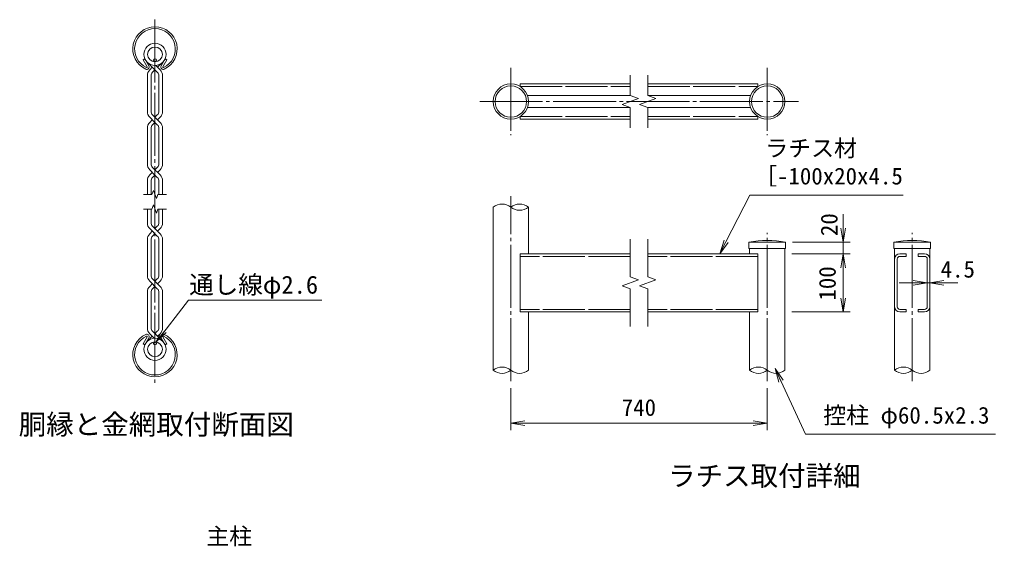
# Model space of a CAD drawing. Units: millimetres, scale not verified. Extents: x -12600 to 12600, y -8910 to 8910.
# Drawn here: x -738 to 7636, y -4028 to 497 of the extents above; entities that cross this region are included whole.
import ezdxf
from ezdxf.enums import TextEntityAlignment as Align

# ---------------------------------------------------------------- set-up
doc = ezdxf.new("R2010")
doc.units = ezdxf.units.MM
doc.header["$LTSCALE"] = 30
doc.linetypes.add('LONG_CHAIN', pattern=[21, 18, -1, 1, -1])
doc.linetypes.add('LONG_DASHED2', pattern=[13, 12, -1])
for name, color, linetype, lineweight in [('0-1_D-TTL-TXT', 7, 'Continuous', 9), ('0-3_D-STR1', 1, 'Continuous', 9), ('0-6_D-BMK', 2, 'LONG_CHAIN', 9), ('0-7_D-STR3', 3, 'Continuous', 9), ('0-8_D-STR2', 7, 'Continuous', 9), ('0-9_D-STR-DIM', 7, 'Continuous', 9), ('0-A_0', 7, 'Continuous', 9), ('0-B_D-STR-TXT', 7, 'Continuous', 9)]:
    doc.layers.add(name, color=color, linetype=linetype, lineweight=lineweight)
doc.styles.add('ＭＳ ゴシック', font='')
doc.styles.get('ＭＳ ゴシック').set_extended_font_data('MS Gothic')

# ---------------------------------------------------------------- blocks, each defined once
blk = doc.blocks.new('_Open')
at = {"layer": '0-A_0'}
blk.add_line((-30, 5), (0, 0), dxfattribs=at)
blk.add_lwpolyline([(-30, -5), (0, 0), (-30, 0)], dxfattribs=at)

msp = doc.modelspace()

# ---------------------------------------------------------------- linework, layer by layer
at = {"layer": '0-3_D-STR1'}
for p, q in [((322.23, 151.66), (336.12, 159.68)), ((357.32, 90.88), (322.23, 151.66)), ((371.21, 98.9), (336.12, 159.68)), ((476.9, 98.9), (511.99, 159.68)), ((490.79, 90.88), (525.88, 151.66)), ((525.88, 151.66), (511.99, 159.68)), ((3557.46, -55.9), (4502.46, -55.9)), ((3557.46, -55.9), (3557.46, -78.79)), ((4652.46, -55.9), (5597.46, -55.9)), ((5597.46, -55.9), (5597.46, -78.79)), ((3619.77, -155.9), (4502.46, -155.9)), ((4652.46, -155.9), (5535.16, -155.9)), ((3619.77, -258.4), (4502.46, -258.4)), ((4652.46, -258.4), (5535.16, -258.4)), ((3557.46, -335.51), (3557.46, -358.4)), ((3557.46, -358.4), (4502.46, -358.4)), ((4652.46, -358.4), (5597.46, -358.4)), ((5597.46, -335.51), (5597.46, -358.4)), ((3326.21, -1114.31), (3326.21, -2514.31)), ((3628.71, -1514.31), (3628.71, -1114.31)), ((5834.71, -1414.31), (5520.21, -1414.31)), ((5520.21, -1414.31), (5520.21, -1469.31)), ((5834.71, -1469.31), (5834.71, -1414.31)), ((6764.4, -1414.31), (6764.4, -1469.31)), ((7078.9, -1414.31), (6764.4, -1414.31)), ((7078.9, -1469.31), (7078.9, -1414.31)), ((5834.71, -1469.31), (5520.21, -1469.31)), ((5526.21, -1469.31), (5526.21, -1514.31)), ((5828.71, -2514.38), (5828.71, -1469.31)), ((7078.9, -1469.31), (6764.4, -1469.31)), ((6770.4, -2514.38), (6770.4, -1469.31)), ((7072.9, -2514.38), (7072.9, -1469.31)), ((4502.46, -1514.31), (3557.46, -1514.31)), ((3557.46, -1514.31), (3557.46, -2014.31)), ((5597.46, -1514.31), (4652.46, -1514.31)), ((5597.46, -1514.31), (5597.46, -2014.31)), ((6792.9, -1969.31), (6792.9, -1559.31)), ((6870.23, -1514.31), (6815.23, -1514.31)), ((6870.4, -1536.81), (6815.4, -1536.81)), ((6870.4, -1536.81), (6870.4, -1514.31)), ((6972.9, -1536.81), (6972.9, -1514.31)), ((6972.9, -1536.81), (7027.9, -1536.81)), ((6973.06, -1514.31), (7028.06, -1514.31)), ((7050.4, -1969.31), (7050.4, -1559.31)), ((4502.46, -2014.31), (3557.46, -2014.31)), ((3628.71, -2514.31), (3628.71, -2014.31)), ((5597.46, -2014.31), (4652.46, -2014.31)), ((5526.21, -2014.31), (5526.21, -2514.31)), ((6870.4, -2014.31), (6815.4, -2014.31)), ((6972.9, -2014.31), (7027.9, -2014.31)), ((357.32, -2227.31), (322.23, -2288.09)), ((371.21, -2235.33), (336.12, -2296.11)), ((476.9, -2235.33), (511.99, -2296.11)), ((490.79, -2227.31), (525.88, -2288.09)), ((322.23, -2288.09), (336.12, -2296.11)), ((525.88, -2288.09), (511.99, -2296.11))]:
    msp.add_line(p, q, dxfattribs=at)
at = {"layer": '0-3_D-STR1', "linetype": 'LONG_DASHED2'}
for p, q in [((3556.84, -78.4), (4502.46, -78.4)), ((4652.46, -78.4), (5598.09, -78.4)), ((3556.84, -335.9), (4502.46, -335.9)), ((4652.46, -335.9), (5598.09, -335.9)), ((4502.46, -1536.81), (3557.46, -1536.81)), ((5597.46, -1536.81), (4652.46, -1536.81)), ((4502.46, -1991.81), (3557.46, -1991.81)), ((5597.46, -1991.81), (4652.46, -1991.81))]:
    msp.add_line(p, q, dxfattribs=at)
at = {"layer": '0-3_D-STR1'}
for points in [[(6870.4, -2014.31), (6870.4, -1991.81), (6815.4, -1991.81)], [(6972.9, -2014.31), (6972.9, -1991.81), (7027.9, -1991.81)]]:
    msp.add_lwpolyline(points, dxfattribs=at)
for centre, radius in [((3477.46, -207.15), 151.25), ((3477.46, -207.15), 135.25), ((5677.46, -207.15), 151.25), ((5677.46, -207.15), 135.25)]:
    msp.add_circle(centre, radius, dxfattribs=at)
for centre, radius, start, end in [((424.06, 244.19), 190.5, 294.32478, 245.67522), ((424.06, 244.19), 174.46, 294.32478, 245.67522), ((353.85, 88.88), 20.05, 245.67522, 30), ((353.85, 88.88), 4.01, 245.67522, 30), ((494.27, 88.88), 20.05, 150, 294.32478), ((494.27, 88.88), 4.01, 150, 294.32478), ((5677.46, -2220.45), 821.34, 78.96219, 101.03781), ((6921.65, -2220.45), 821.34, 78.96219, 101.03781), ((6815.4, -1559.31), 45, 90, 180), ((6815.4, -1559.31), 22.5, 90, 180), ((7027.9, -1559.31), 45, 0, 90), ((7027.9, -1559.31), 22.5, 0, 90), ((6815.4, -1969.31), 45, 180, 270), ((6815.4, -1969.31), 22.5, 180, 270), ((7027.9, -1969.31), 45, 270, 0), ((7027.9, -1969.31), 22.5, 270, 0), ((424.06, -2380.62), 190.5, 114.32478, 65.67522), ((424.06, -2380.62), 174.46, 114.32478, 65.67522), ((353.85, -2225.3), 20.05, 330, 114.32478), ((353.85, -2225.3), 4.01, 330, 114.32478), ((494.27, -2225.3), 20.05, 65.67522, 210), ((494.27, -2225.3), 4.01, 65.67522, 210)]:
    msp.add_arc(centre, radius, start, end, dxfattribs=at)
at = {"layer": '0-6_D-BMK'}
for p, q in [((424.05, 497.19), (424.05, -2633.62)), ((3477.46, 81.53), (3477.46, -495.82)), ((5677.46, 81.53), (5677.46, -495.82)), ((3210.08, -207.15), (5944.85, -207.15)), ((3477.46, -2607.28), (3477.46, -1021)), ((5677.46, -2607.28), (5677.46, -1334.31)), ((6921.65, -2607.28), (6921.65, -1334.31))]:
    msp.add_line(p, q, dxfattribs=at)
at = {"layer": '0-7_D-STR3'}
for centre in [(424.05, 147.72), (424.05, -2284.14)]:
    msp.add_circle(centre, 13, dxfattribs=at)
at = {"layer": '0-8_D-STR2'}
for p, q in [((424.05, 64.04), (364.74, 123.36)), ((379.33, 64.69), (401.37, 86.72)), ((468.78, 64.69), (430.61, 102.86)), ((446.74, 86.72), (483.37, 123.36)), ((358.83, 15.19), (358.83, -292.93)), ((390.91, 12.67), (390.91, -290.41)), ((403.8, 43.78), (424.05, 64.04)), ((444.31, 43.78), (424.05, 64.04)), ((457.19, 12.67), (457.19, -290.41)), ((489.28, 15.19), (489.28, -292.93)), ((468.78, -386.49), (403.8, -321.52)), ((444.31, -321.52), (424.05, -341.77)), ((424.05, -387.15), (379.33, -342.42)), ((401.37, -364.46), (379.33, -386.49)), ((379.33, -386.49), (401.37, -364.46)), ((403.8, -407.4), (424.05, -387.15)), ((444.31, -407.4), (424.05, -387.15)), ((468.78, -342.42), (446.74, -364.46)), ((358.83, -435.99), (358.83, -744.11)), ((390.91, -438.51), (390.91, -741.59)), ((457.19, -438.51), (457.19, -741.59)), ((489.28, -435.99), (489.28, -744.11)), ((424.05, -838.33), (379.33, -793.61)), ((401.37, -815.64), (379.33, -837.68)), ((379.33, -837.68), (401.37, -815.64)), ((468.78, -837.68), (403.8, -772.7)), ((444.31, -772.7), (424.05, -792.96)), ((468.78, -793.61), (446.74, -815.64)), ((358.83, -887.18), (358.83, -1005.72)), ((390.91, -889.7), (390.91, -1005.72)), ((403.8, -858.58), (424.05, -838.33)), ((444.31, -858.58), (424.05, -838.33)), ((457.19, -889.7), (457.19, -1005.72)), ((489.28, -887.18), (489.28, -1005.72)), ((358.83, -1249.25), (358.83, -1130.71)), ((390.91, -1246.73), (390.91, -1130.71)), ((457.19, -1246.73), (457.19, -1130.71)), ((489.28, -1249.25), (489.28, -1130.71)), ((444.31, -1363.73), (379.33, -1298.75)), ((401.37, -1320.79), (379.33, -1342.82)), ((468.78, -1342.82), (403.8, -1277.84)), ((444.31, -1277.84), (424.05, -1298.1)), ((468.78, -1298.75), (446.74, -1320.79)), ((358.83, -1700.44), (358.83, -1392.32)), ((390.91, -1697.92), (390.91, -1394.84)), ((424.05, -1343.47), (403.8, -1363.73)), ((457.19, -1697.92), (457.19, -1394.84)), ((489.28, -1700.44), (489.28, -1392.32)), ((444.31, -1814.91), (379.33, -1749.93)), ((468.78, -1794), (403.8, -1729.03)), ((444.31, -1729.03), (424.05, -1749.28)), ((468.78, -1749.93), (446.74, -1771.97)), ((401.37, -1771.97), (379.33, -1794)), ((424.05, -1794.66), (403.8, -1814.91)), ((358.83, -2151.62), (358.83, -1843.5)), ((390.91, -2149.1), (390.91, -1846.02)), ((457.19, -2149.1), (457.19, -1846.02)), ((489.28, -2151.62), (489.28, -1843.5)), ((401.37, -2223.15), (364.74, -2259.78)), ((379.33, -2201.12), (417.5, -2239.29)), ((403.8, -2180.21), (483.37, -2259.78)), ((444.31, -2180.21), (424.05, -2200.47)), ((468.78, -2201.12), (446.74, -2223.15))]:
    msp.add_line(p, q, dxfattribs=at)
for centre, radius in [((424.05, 197.88), 95.25), ((424.05, 197.88), 63.17), ((424.05, -2334.31), 95.25), ((424.05, -2334.31), 63.17)]:
    msp.add_circle(centre, radius, dxfattribs=at)
for centre, radius, start, end in [((428.83, 15.19), 70, 135, 180), ((428.83, 15.19), 38, 131.19984, 183.80396), ((419.28, 15.19), 38, 356.19604, 48.80016), ((419.28, 15.19), 70, 0, 45), ((428.83, -292.93), 70, 180, 225), ((428.83, -292.93), 38, 176.19604, 228.80016), ((419.28, -292.93), 38, 311.19984, 3.80396), ((419.28, -292.93), 70, 315, 0), ((428.83, -435.99), 70, 135, 180), ((428.83, -435.99), 38, 131.19984, 183.80396), ((419.28, -435.99), 38, 356.19604, 48.80016), ((419.28, -435.99), 70, 0, 45), ((428.83, -744.11), 70, 180, 225), ((428.83, -744.11), 38, 176.19604, 228.80016), ((419.28, -744.11), 38, 311.19984, 3.80396), ((419.28, -744.11), 70, 315, 0), ((428.83, -887.18), 70, 135, 180), ((428.83, -887.18), 38, 131.19984, 183.80396), ((419.28, -887.18), 38, 356.19604, 48.80016), ((419.28, -887.18), 70, 0, 45), ((428.83, -1249.25), 70, 180, 225), ((428.83, -1249.25), 38, 176.19604, 228.80016), ((419.28, -1249.25), 38, 311.19984, 3.80396), ((419.28, -1249.25), 70, 315, 0), ((428.83, -1392.32), 70, 135, 180), ((428.83, -1392.32), 38, 131.19984, 183.80396), ((419.28, -1392.32), 38, 356.19604, 48.80016), ((419.28, -1392.32), 70, 0, 45), ((428.83, -1700.44), 70, 180, 225), ((428.83, -1700.44), 38, 176.19604, 228.80016), ((419.28, -1700.44), 38, 311.19984, 3.80396), ((419.28, -1700.44), 70, 315, 0), ((428.83, -1843.5), 70, 135, 180), ((428.83, -1843.5), 38, 131.19984, 183.80396), ((419.28, -1843.5), 38, 356.19604, 48.80016), ((419.28, -1843.5), 70, 0, 45), ((428.83, -2151.62), 70, 180, 225), ((428.83, -2151.62), 38, 176.19604, 228.80016), ((419.28, -2151.62), 38, 311.19984, 3.80396), ((419.28, -2151.62), 70, 315, 0)]:
    msp.add_arc(centre, radius, start, end, dxfattribs=at)
at = {"layer": '0-9_D-STR-DIM'}
for p, q in [((4502.46, -155.84), (4502.46, 19.73)), ((4652.46, -155.84), (4652.46, 19.73)), ((4572.94, -181.49), (4502.46, -155.84)), ((4722.94, -181.49), (4652.46, -155.84)), ((4431.99, -232.8), (4572.94, -181.49)), ((4502.46, -258.45), (4431.99, -232.8)), ((4581.99, -232.8), (4722.94, -181.49)), ((4652.46, -258.45), (4581.99, -232.8)), ((4502.46, -434.02), (4502.46, -258.45)), ((4652.46, -434.02), (4652.46, -258.45)), ((411.23, -970.48), (398.4, -1005.72)), ((436.88, -1040.96), (411.23, -970.48)), ((326.22, -1005.72), (398.4, -1005.72)), ((449.71, -1005.72), (436.88, -1040.96)), ((449.71, -1005.72), (521.89, -1005.72)), ((326.22, -1130.71), (398.4, -1130.71)), ((411.23, -1095.47), (398.4, -1130.71)), ((436.88, -1165.95), (411.23, -1095.47)), ((449.71, -1130.71), (436.88, -1165.95)), ((449.71, -1130.71), (521.89, -1130.71)), ((6328.71, -1294.31), (6328.71, -1174.31)), ((4502.46, -1389.31), (4502.46, -1713)), ((4652.46, -1389.31), (4652.46, -1713)), ((5894.71, -1414.31), (6388.71, -1414.31)), ((6328.71, -1514.31), (6328.71, -1414.31)), ((5888.71, -1514.31), (6388.71, -1514.31)), ((5888.71, -1514.31), (6388.71, -1514.31)), ((6328.71, -1634.31), (6328.71, -1754.31)), ((6328.71, -1894.31), (6328.71, -1634.31)), ((4431.99, -1789.96), (4572.94, -1738.66)), ((4572.94, -1738.66), (4502.46, -1713)), ((4581.99, -1789.96), (4722.94, -1738.66)), ((4722.94, -1738.66), (4652.46, -1713)), ((4502.46, -1815.61), (4431.99, -1789.96)), ((4502.46, -1815.61), (4502.46, -2139.31)), ((4652.46, -1815.61), (4581.99, -1789.96)), ((4652.46, -1815.61), (4652.46, -2139.31)), ((6930.4, -1764.31), (6810.4, -1764.31)), ((7050.4, -1764.31), (7072.9, -1764.31)), ((7192.9, -1764.31), (7312.9, -1764.31)), ((5888.71, -2014.31), (6388.71, -2014.31)), ((3477.46, -2667.28), (3477.46, -3029.98)), ((5677.46, -2667.28), (5677.46, -3029.98)), ((3597.46, -2969.98), (5557.46, -2969.98))]:
    msp.add_line(p, q, dxfattribs=at)
for centre, radius, start, end in [((3401.84, -1207.61), 120.11, 50.97549, 129.02451), ((3553.09, -1207.61), 120.11, 50.97549, 129.02451), ((3553.09, -1021), 120.11, 230.97549, 309.02451), ((3401.84, -2607.67), 120.15, 50.9915, 129.0085), ((5601.84, -2607.67), 120.15, 50.9915, 129.0085), ((6846.02, -2607.43), 119.91, 50.89748, 129.10252), ((3401.84, -2420.95), 120.15, 230.9915, 309.0085), ((3553.09, -2421), 120.11, 230.97547, 309.02453), ((5601.84, -2420.95), 120.15, 230.9915, 309.0085), ((5753.09, -2421), 120.11, 230.97547, 309.02453), ((6846.02, -2420.7), 120.39, 231.0856, 308.9144), ((6997.27, -2420.76), 120.35, 231.06955, 308.93045)]:
    msp.add_arc(centre, radius, start, end, dxfattribs=at)
at = {"layer": '0-B_D-STR-TXT'}
for points in [[(6844.39, -1010.72), (5526.89, -1010.72), (5270.79, -1512.53)], [(1856.26, -1912.77), (710.47, -1912.77), (433.21, -2272.27)], [(7635.87, -3064.35), (6005.14, -3064.35), (5746.18, -2499.96)]]:
    msp.add_lwpolyline(points, dxfattribs=at)

# ---------------------------------------------------------------- block references
at = {"layer": '0-9_D-STR-DIM', "xscale": 4, "yscale": 4}
for p, rotation in [((6328.71, -1414.31), 270), ((6328.71, -1514.31), 90), ((6328.71, -1514.31), 90), ((7072.9, -1764.31), 180), ((6328.71, -2014.31), 270), ((3477.46, -2969.98), 180)]:
    msp.add_blockref('_Open', p, dxfattribs=dict(at, rotation=rotation))
for p in [(7050.4, -1764.31), (5677.46, -2969.98)]:
    msp.add_blockref('_Open', p, dxfattribs=at)
at = {"layer": '0-B_D-STR-TXT', "xscale": 4, "yscale": 4}
for p, rotation in [((5269.88, -1514.31), 242.96205), ((431.99, -2273.85), 232.35992), ((5745.35, -2498.14), 114.64756)]:
    msp.add_blockref('_Open', p, dxfattribs=dict(at, rotation=rotation))

# ---------------------------------------------------------------- texts
at = {"layer": '0-1_D-TTL-TXT', "style": 'ＭＳ ゴシック'}
for s, p in [('胴縁と金網取付断面図', (-745.49, -3118.09)), ('ラチス取付詳細', (4826.19, -3559.36))]:
    msp.add_text(s, height=173.1, dxfattribs=at).set_placement(p, align=Align.BOTTOM_LEFT)
at = {"layer": '0-9_D-STR-DIM', "style": 'ＭＳ ゴシック'}
for s, p in [('20', (6324.18, -1362.56)), ('100', (6308.47, -1916.26))]:
    msp.add_text(s, height=144.3, rotation=90, dxfattribs=at).set_placement(p, align=Align.BOTTOM_LEFT)
for s, p in [('4.5', (7165.25, -1762.23)), ('740', (4428.96, -2949.73))]:
    msp.add_text(s, height=144.3, dxfattribs=at).set_placement(p, align=Align.BOTTOM_LEFT)
at = {"layer": '0-B_D-STR-TXT', "style": 'ＭＳ ゴシック'}
for s, height, p in [('ラチス材', 144.3, (5660.55, -722.68)), ('［-100x20x4.5', 144.3, (5564.21, -962.68)), ('通し線φ2.6', 154.3, (718.25, -1903.45)), ('控柱 φ60.5x2.3', 144.3, (6157.92, -3016.31)), ('主柱', 144.3, (864.71, -4055.61))]:
    msp.add_text(s, height=height, dxfattribs=at).set_placement(p, align=Align.BOTTOM_LEFT)

doc.saveas('drawing.dxf')
